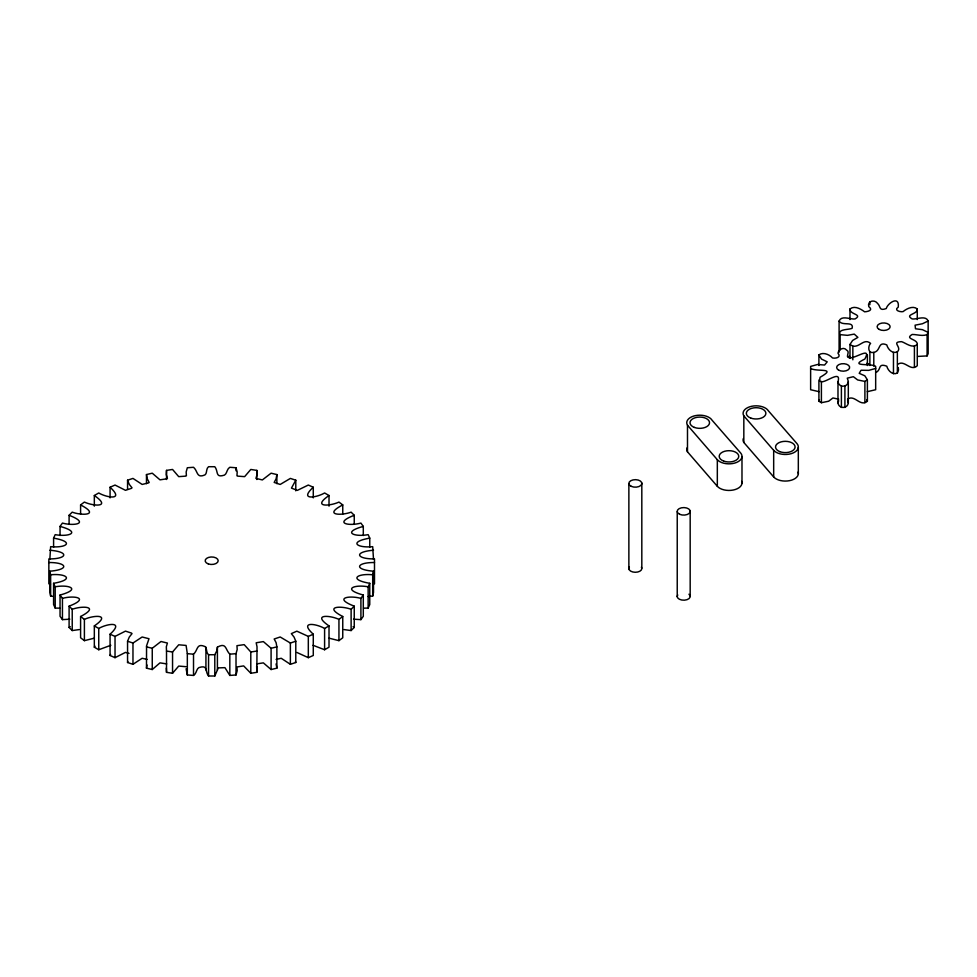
<?xml version="1.0" encoding="UTF-8"?>
<svg xmlns="http://www.w3.org/2000/svg" width="977" height="977" viewBox="0 0 977 977"><rect width="100%" height="100%" fill="white"/><g stroke="black" fill="none" stroke-linecap="round" stroke-linejoin="round"><path stroke-width="1.47" d="M186.094 668.781L187.328 674.96L193.519 675.437L193.519 654.163C198.111 650.242 196.292 642.793 204.962 646.542C207.258 647.922 205.842 652.795 208.553 654.724L208.553 675.999L214.793 675.999L217.419 669.966L217.407 647.153C226.591 642.109 225.137 649.558 229.827 654.163L229.827 675.437L236.019 674.96L237.191 670.735L236.947 666.961L243.664 665.899L250.796 673.263L256.829 672.335L256.658 666.119M208.553 675.999C204.743 671.333 208.357 664.58 198.929 667.596C196.316 668.854 196.572 673.8 193.519 675.437M875.673 368.451L868.736 370.368L861.042 370.246L859.21 373.336L864.828 375.803L867.332 379.723L864.901 381.421L857.647 379.943L853.373 376.695L847.279 378.16L848.305 381.36L848.317 402.951C847.572 408.96 838.742 408.96 837.985 402.951L837.985 381.677C842.43 366.277 816.699 391.411 820.082 377.281C837.631 367.303 817.114 372.152 810.629 368.451M837.985 402.951L838.706 400.704M166.713 663.896L159.984 662.87L152.253 669.538L146.477 668.158L146.562 645.858L148.993 638.726L142.141 637.004L132.97 643.037L127.56 641.23L129.282 637.077L132.005 633.633L131.529 633.108L125.483 631.118L115.03 636.393L110.071 634.207C124.934 620.554 106.505 623.839 98.75 628.467L94.329 625.915C112.001 613.776 93.181 615.217 84.401 619.381L80.59 616.511C100.423 606.241 82.361 605.557 72.225 609.282L69.098 606.155C90.299 598.009 74.264 595.14 62.443 598.364L60.049 595.03C81.763 589.119 69.013 584.27 55.2 586.798L53.588 583.306C74.911 579.63 66.656 573.243 50.645 574.781L49.839 571.203C69.929 569.603 67.059 562.361 48.85 562.52M146.477 668.158L147.026 664.983M146.477 483.676L146.477 474.566L152.253 473.186L159.984 479.841L166.713 478.828L167.409 478.388L166.322 474.663L166.517 470.389L172.55 469.448L178.706 476.642L185.618 476.141L186.399 475.762L186.167 471.976L187.328 467.751L193.519 467.287C198.111 471.207 196.292 478.657 204.962 474.895C207.258 473.527 205.842 468.655 208.553 466.713L214.793 466.713C218.604 471.378 214.989 478.144 224.417 475.127C227.03 473.869 226.774 468.923 229.827 467.287L236.019 467.751L237.191 471.976L236.947 475.762L237.741 476.141L244.641 476.642L250.796 469.448L256.829 470.389L257.024 474.663L255.937 478.388L262.361 479.939L271.093 473.186L276.87 474.566L276.1 478.815L274.171 482.43L280.191 484.458L290.377 478.412L295.787 480.208L295.787 490.845M256.829 672.335L257.024 646.786L256.182 642.781L263.363 641.596L271.093 648.264L276.87 646.884L276.1 642.634L274.171 639.007L280.191 636.98L290.377 643.037L295.787 641.23L294.065 637.077L291.341 633.633L296.837 631.166L308.317 636.393L313.275 634.207C298.412 620.554 316.841 623.839 324.596 628.467L329.017 625.915C311.345 613.776 330.165 615.217 338.946 619.381L342.756 616.511C322.935 606.241 340.985 605.557 351.122 609.282L354.248 606.155C333.047 598.009 349.082 595.14 360.904 598.364L363.297 595.03C341.584 589.119 354.333 584.27 368.146 586.798L369.758 583.306C348.435 579.63 356.69 573.243 372.701 574.781L373.507 571.203C353.418 569.603 356.3 562.361 374.496 562.52M848.317 381.677C847.572 387.686 838.742 387.686 837.985 381.677M49.839 559.357L50.645 546.668C66.656 548.195 74.911 541.808 53.588 538.132L55.2 534.651C69.013 537.179 81.763 532.331 60.049 526.408L62.443 523.086C74.264 526.298 90.299 523.44 69.098 515.282L72.225 512.156C82.361 515.893 100.423 515.197 80.59 504.926L84.401 502.068C93.181 506.22 112.001 507.661 94.329 495.522L98.75 492.97C106.505 497.598 124.934 500.883 110.071 487.242L115.03 485.044L125.483 490.32L131.529 488.329L132.005 487.804L129.282 484.372L127.56 480.208L132.97 478.412L142.141 484.433L148.577 482.907L149.176 482.43L147.246 478.815L146.477 474.566M368.182 596.495L372.701 596.055L373.507 592.477L373.507 571.203M838.742 399.178L832.929 397.969L828.655 401.217L821.401 402.707L818.909 401.266L819.447 399.654M818.909 365.508L818.909 354.871C823.037 351.805 829.4 354.431 832.538 357.961C835.604 358.693 841.722 357.423 837.985 353.185C838.486 349.387 843.81 346.517 846.509 350.01C850.32 351.573 846.058 355.823 848.036 357.093C851.846 361.539 872.632 344.686 864.828 359.06C848.024 367.132 871.96 362.968 875.673 366.412L875.673 389.725L867.271 391.679M147.222 659.414L142.141 658.278L132.97 664.311L127.56 662.504L127.877 661.502M295.787 480.208L291.451 488.109L297.338 490.381L308.317 485.044L313.275 487.242L313.275 497.879M849.978 358.156L850.002 344.429L852.603 340.46L857.891 337.383L854.252 334.11L847.486 335.343L840.22 334.659C836.898 328.797 849.636 329.908 852.176 328.223C853.91 320.664 842.04 326.379 839.145 321.054C841.405 314.924 850.601 319.662 855.07 318.942C863.204 314.203 849.489 314.679 850.002 308.976C854.338 305.239 860.798 308.903 864.596 311.81C867.979 311.626 873.658 310.234 868.797 306.619C867.039 300.916 874.549 299.17 877.505 303.371C880.973 306.522 878.689 311.333 886.261 308.549C887.69 303.029 899.646 295.188 898.266 307.083C893.344 310.32 900.342 312.249 903.066 311.614C906.705 308.634 913.055 305.41 917.269 308.94L917.269 319.577M917.256 308.976C917.904 314.557 904.006 314.24 912.188 318.942C916.682 319.65 925.756 314.96 928.15 321.03L928.15 353.662L927.1 355.921L917.598 356.434M236.019 674.96L236.019 653.686L237.191 649.461L236.947 645.687L244.189 644.637L250.796 651.989L256.829 651.061M363.566 608.17L368.146 608.073L369.758 604.58L369.758 583.306M927.1 355.921L927.1 334.635L928.15 332.388L922.41 329.664L915.486 328.773L915.083 325.182L922.41 323.753L928.15 321.03M129.013 653.418L125.483 652.392L115.03 657.668L110.071 655.482L110.609 654.505M313.275 487.242C298.412 500.883 316.841 497.598 324.596 492.97L329.017 495.522L329.017 506.159M875.978 372.432C881.633 369.807 877.48 362.76 886.786 366.18C887.788 370.271 892.355 375.522 897.362 373.08L897.362 351.805C902.528 347.018 890.499 341.901 901.637 341.669C906.119 343.147 912.335 348.838 917.269 344.478C917.806 338.738 904.03 339.214 912.188 334.464C916.853 334.39 922.178 336.467 927.1 334.635M897.362 373.08L898.535 369.953L898.266 367.596M214.793 675.999L214.793 654.724L216.906 650.633L217.407 647.153M353.54 619.186L360.904 619.638L363.297 616.304L363.297 595.03M110.841 645.284L98.75 649.742L94.329 647.189L95.087 646.273M329.017 495.522C311.345 507.661 330.165 506.22 338.946 502.068L342.756 504.926L342.756 514.036M343.916 629.567L351.122 630.556L354.248 627.442L354.248 606.155M342.756 504.926C322.935 515.197 340.985 515.893 351.122 512.156L354.248 515.282L354.248 524.393M146.477 646.884L152.253 648.264L160.985 641.498L167.409 643.049L166.322 646.786L166.517 651.061L172.55 651.989L178.706 644.796L186.094 645.431L187.328 653.686L187.328 674.96M166.322 668.06L166.517 672.335L172.55 673.263L178.706 666.07L186.094 666.705M329.066 638.176L338.946 640.656L342.756 637.786L342.756 616.511M79.43 629.567L72.225 630.556L69.098 627.442L70.246 626.66M354.248 515.282C333.047 523.44 349.082 526.298 360.904 523.086L363.297 526.408L363.297 535.53M313.043 645.296L324.596 649.742L329.017 647.189L329.017 625.915M898.205 364.091C904.629 359.707 910.698 371.981 917.269 365.752L917.269 344.478M847.56 399.178C854.753 394.11 860.078 407.348 867.393 401.266L867.393 379.992M363.297 526.408C341.584 532.331 354.333 537.179 368.146 534.651L369.758 538.132L369.758 547.254M849.978 344.478L852.848 346.127C859.797 347.556 864.034 337.81 870.592 343.379C867.869 345.943 867.674 353.967 873.841 352.379C881.071 351.073 877.493 340.863 886.786 344.905C887.788 348.997 892.355 354.248 897.362 351.805M296.837 652.441L308.317 657.668L313.275 655.482L313.275 634.207M369.758 538.132C348.435 541.808 356.69 548.195 372.701 546.668L373.507 559.357M276.125 659.414L281.205 658.278L290.377 664.311L295.787 662.504L295.787 641.23M94.281 638.176L84.401 640.656L80.59 637.786L80.59 616.511M373.507 550.234C353.418 551.834 356.3 559.088 374.496 558.917L374.496 583.794L372.835 584.136M256.633 663.896L263.363 662.87L271.093 669.538L276.87 668.158L276.87 646.884M849.648 356.434L847.486 356.617M852.848 346.127L852.848 359.805M229.827 654.163L236.019 653.686M69.807 619.186L62.443 619.638L60.049 616.304L60.049 595.03M819.031 391.679L810.629 389.725L810.629 366.412L817.578 364.494L824.576 365.044L827.214 361.832L821.474 359.06L818.909 354.871M208.553 654.724L214.793 654.724M59.792 608.17L55.2 608.073L53.588 604.58L53.588 583.306M187.328 653.686L193.519 654.163M49.839 571.203L49.839 592.477L50.645 596.055L52.379 596.263M840.147 334.635L840.147 349.839M50.511 584.136L48.85 583.794L48.85 558.917C67.059 559.088 69.929 551.834 49.839 550.234M866.758 363.322L869.042 364.091M839.096 321.03L839.096 352.135M353.1 626.66L354.248 627.442M229.827 675.437L224.942 667.645L217.883 667.914L217.419 669.966M743.827 415.86L773.674 450.336A13.031 7.523 0 0 0 791.15 453.682A13.031 7.523 0 0 0 796.963 443.595L768.386 410.828A13.031 7.523 0 0 0 751.753 406.261A13.031 7.523 0 0 0 743.827 415.86L743.827 442.459L773.674 476.935A13.031 7.523 0 0 0 789.587 480.66A13.031 7.523 0 0 0 798.075 472.038M687.49 425.227L717.326 459.703A13.031 7.523 0 0 0 734.814 463.049A13.031 7.523 0 0 0 740.627 452.962L712.05 420.195A13.031 7.523 0 0 0 695.404 415.628A13.031 7.523 0 0 0 687.49 425.227L687.49 451.826L717.326 486.302A13.031 7.523 0 0 0 733.251 490.027A13.031 7.523 0 0 0 741.738 481.405M847.609 400.704L848.317 402.951M866.855 399.654L867.393 401.266M849.978 308.94L849.978 319.577M295.469 661.502L295.787 662.504M276.1 663.908L276.87 668.158M914.411 346.127L914.411 367.401M893.466 352.416L893.466 373.69M873.792 352.416L873.792 366.094M869.884 301.6L869.884 304.641M869.884 351.805L869.884 365.483M867.393 354.871L867.393 365.508M864.901 381.421L864.901 402.707M844.91 386.208L844.91 407.482M841.392 386.208L841.392 407.482M821.401 381.421L821.401 402.707M818.909 379.992L818.909 401.266M798.319 447.405L798.319 474.004M773.674 450.336L773.674 476.935M741.983 456.772L741.983 483.371M717.326 459.703L717.326 486.302M690.177 510.934L690.177 596.031M677.232 511.753L677.232 596.849M641.816 483.017L641.816 568.113M628.87 483.835L628.87 568.932M372.701 574.781L372.701 596.055M368.146 586.798L368.146 608.073M360.904 598.364L360.904 619.638M351.122 609.282L351.122 630.556M338.946 619.381L338.946 640.656M324.596 628.467L324.596 649.742M308.317 636.393L308.317 657.668M290.377 643.037L290.377 664.311M276.87 474.566L276.87 483.676M271.093 648.264L271.093 669.538M256.829 470.389L256.829 479.499M250.796 651.989L250.796 673.263M236.019 467.751L236.019 470.792M205.939 647.153L205.927 669.966M172.55 651.989L172.55 673.263M166.517 470.389L166.517 479.499M166.517 651.061L166.517 672.335M152.253 648.264L152.253 669.538M132.97 643.037L132.97 664.311M127.56 480.208L127.56 489.33M127.56 641.23L127.56 662.504M115.03 636.393L115.03 657.668M110.071 487.242L110.071 497.879M110.071 634.207L110.071 655.482M98.75 628.467L98.75 649.742M94.329 495.522L94.329 506.159M94.329 625.915L94.329 647.189M84.401 619.381L84.401 640.656M80.59 504.926L80.59 514.036M72.225 609.282L72.225 630.556M69.098 515.282L69.098 524.393M69.098 606.155L69.098 627.442M62.443 598.364L62.443 619.638M60.049 526.408L60.049 535.53M55.2 586.798L55.2 608.073M53.588 538.132L53.588 547.254M50.645 574.781L50.645 596.055M688.956 594.224A6.509 3.761 0 0 1 684.413 600.183A6.509 3.761 0 0 1 677.745 594.932M641.413 567.161A6.509 3.761 0 0 1 635.197 572.278A6.509 3.761 0 0 1 629.383 567.002M687.49 451.826A13.031 7.523 0 0 1 686.953 447.942M743.827 442.459A13.031 7.523 0 0 1 743.302 438.575M679.626 514.281A6.509 3.761 0 0 0 690.141 511.911A6.509 3.761 0 0 0 681.348 507.832A6.509 3.761 0 0 0 679.626 514.281M631.264 486.351A6.509 3.761 0 0 0 641.779 483.994A6.509 3.761 0 0 0 632.986 479.915A6.509 3.761 0 0 0 631.264 486.351M694.403 427.425A9.77 5.642 0 0 0 709.522 423.041A9.77 5.642 0 0 0 695.392 417.667A9.77 5.642 0 0 0 694.403 427.425M723.603 461.046A9.77 5.642 0 0 0 738.734 456.662A9.77 5.642 0 0 0 724.592 451.289A9.77 5.642 0 0 0 723.603 461.046M750.739 418.058A9.77 5.642 0 0 0 765.858 413.674A9.77 5.642 0 0 0 751.728 408.301A9.77 5.642 0 0 0 750.739 418.058M779.939 451.679A9.77 5.642 0 0 0 795.07 447.295A9.77 5.642 0 0 0 780.928 441.922A9.77 5.642 0 0 0 779.939 451.679M208.382 563.961A6.509 3.761 0 0 0 218.189 560.749A6.509 3.761 0 0 0 208.455 557.452A6.509 3.761 0 0 0 208.382 563.961M879.019 329.359A6.509 3.761 0 0 0 889.913 327.674A6.509 3.761 0 0 0 881.938 323.069A6.509 3.761 0 0 0 879.019 329.359M838.547 370.088A6.509 3.761 0 0 0 849.44 368.402A6.509 3.761 0 0 0 841.466 363.798A6.509 3.761 0 0 0 838.547 370.088"/></g></svg>
